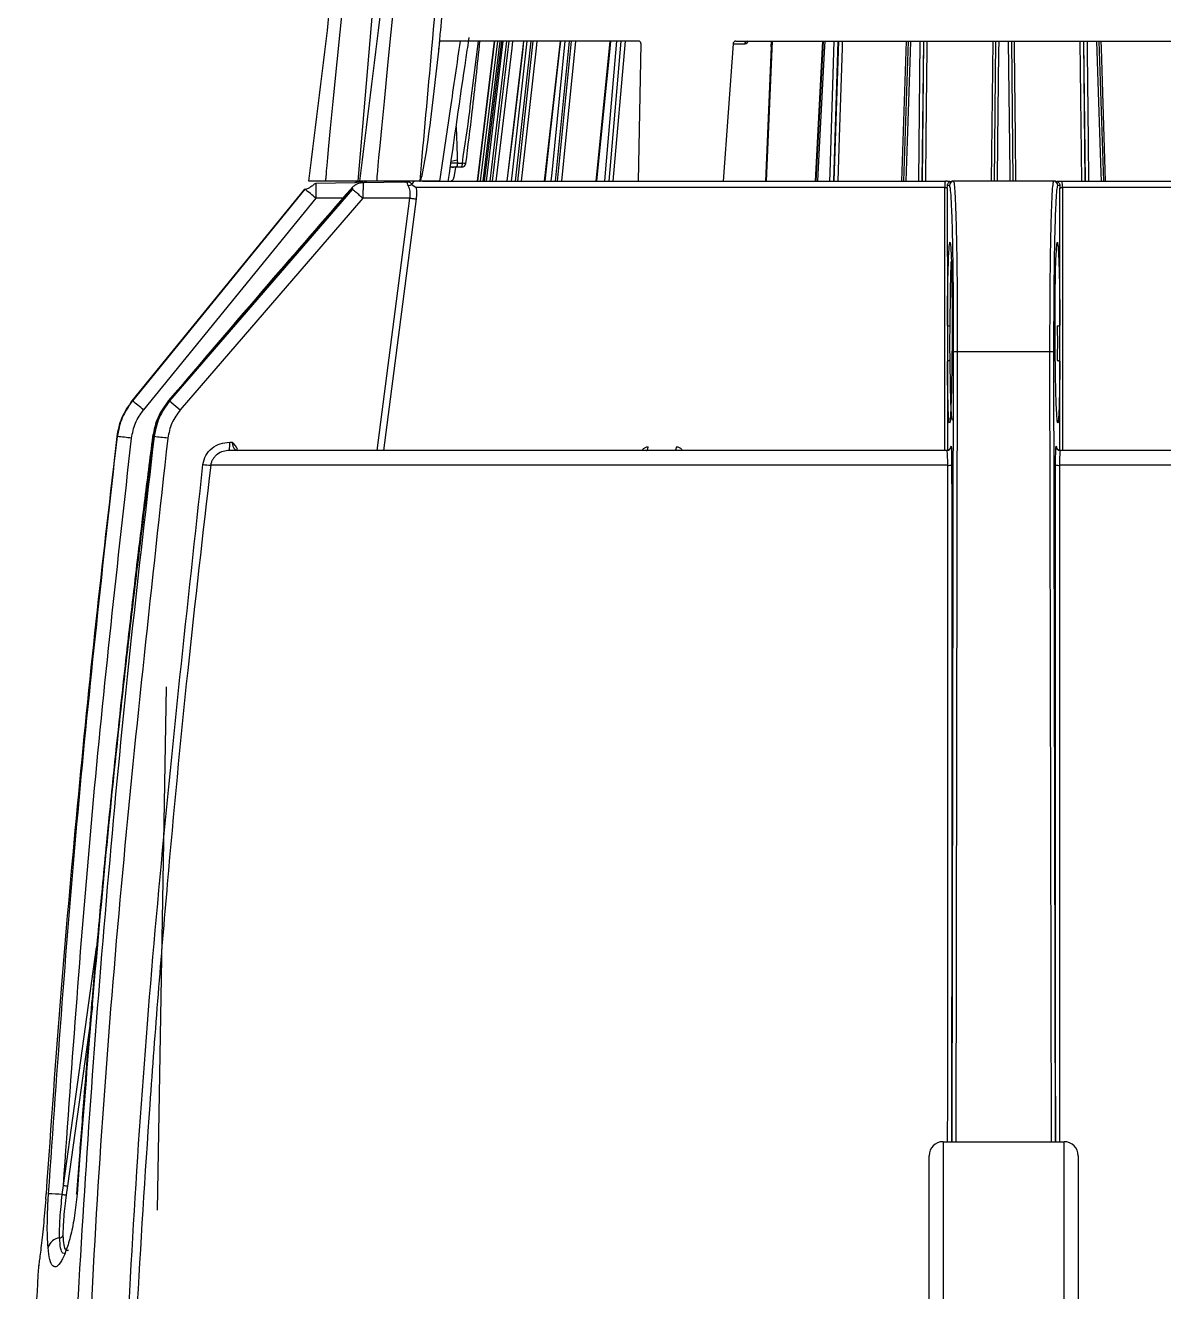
# Model space of a CAD drawing. Extents: x 7 to 113, y 1 to 87.
# Drawn here: x 45.518 to 49.579, y 77.045 to 81.562 of the extents above; entities that cross this region are included whole.
import ezdxf

# ---------------------------------------------------------------- set-up
doc = ezdxf.new("R2010")
doc.units = 0
doc.header["$MEASUREMENT"] = 0
doc.layers.add('OBJECT', color=7, linetype='CONTINUOUS')

msp = doc.modelspace()

# ---------------------------------------------------------------- linework, layer by layer
at = {"layer": 'OBJECT'}
for p, q in [((46.8395, 82.58), (46.7045, 81.0053)), ((46.9932, 81.4698), (46.997, 81.5053)), ((47.7068, 81.5053), (46.997, 81.5053)), ((47.1056, 81.2723), (47.1344, 81.5053)), ((47.1923, 81.5053), (47.1309, 81.0053)), ((47.2026, 81.5053), (47.1413, 81.0053)), ((47.1513, 81.0053), (47.2126, 81.5053)), ((47.2168, 81.5053), (47.1554, 81.0053)), ((47.2349, 81.5053), (47.1754, 81.0053)), ((47.1853, 81.0053), (47.2446, 81.5053)), ((47.2953, 81.5053), (47.2357, 81.0053)), ((47.321, 81.5053), (47.2652, 81.0053)), ((47.2746, 81.0053), (47.3302, 81.5053)), ((47.4256, 81.5053), (47.3696, 81.0053)), ((47.4583, 81.5053), (47.408, 81.0053)), ((47.4166, 81.0053), (47.4668, 81.5053)), ((47.6036, 81.5053), (47.553, 81.0053)), ((47.6428, 81.5053), (47.5994, 81.0053)), ((47.6579, 81.5053), (47.6145, 81.0053)), ((47.7054, 81.0053), (47.7146, 81.4956)), ((48.0429, 81.4956), (48.0078, 81.0053)), ((48.0429, 81.4956), (48.0847, 81.4956)), ((48.0524, 81.5053), (49.9642, 81.5053)), ((48.1787, 81.4843), (48.1587, 81.0053)), ((48.1628, 81.0053), (48.1836, 81.5053)), ((48.1787, 81.4843), (48.1806, 81.5053)), ((48.3366, 81.0053), (48.3628, 81.5053)), ((48.3642, 81.5053), (48.3379, 81.0053)), ((48.4166, 81.5053), (48.4009, 81.0053)), ((48.4042, 81.0053), (48.4198, 81.5053)), ((48.6456, 81.0053), (48.6617, 81.5053)), ((48.6675, 81.5053), (48.6513, 81.0053)), ((48.7053, 81.0053), (48.7104, 81.5053)), ((48.7219, 81.5053), (48.7168, 81.0053)), ((48.7183, 81.0053), (48.7234, 81.5053)), ((48.9656, 81.0053), (48.9712, 81.5053)), ((48.9752, 81.0053), (48.9808, 81.5053)), ((49.0359, 81.5053), (49.0415, 81.0053)), ((49.2869, 81.0053), (49.2818, 81.5053)), ((49.2932, 81.5053), (49.2983, 81.0053)), ((49.2999, 81.0053), (49.2948, 81.5053)), ((49.3654, 81.0053), (49.3492, 81.5053)), ((47.0592, 81.0811), (47.0373, 81.0762)), ((47.0592, 81.0811), (47.0594, 81.0701)), ((47.0746, 81.0553), (47.0347, 81.0553)), ((47.0594, 81.0701), (47.0365, 81.0701)), ((47.0527, 81.0553), (47.0472, 81.0185)), ((47.0594, 81.0701), (47.0772, 81.0701)), ((46.6947, 80.9996), (46.5546, 80.9971)), ((46.7045, 81.0053), (46.5894, 81.0053)), ((46.7023, 81.0014), (46.6938, 80.9996)), ((46.7209, 81.0046), (46.7021, 81.0013)), ((46.7045, 81.0053), (46.7067, 81.0053)), ((46.8752, 81.0027), (46.7187, 81)), ((46.925, 81.0053), (46.7719, 81.0053)), ((46.8969, 80.9943), (46.9123, 80.9834)), ((48.7982, 80.9834), (46.9123, 80.9834)), ((46.9959, 81.0053), (46.925, 81.0053)), ((47.7054, 81.0053), (48.0078, 81.0053)), ((48.7988, 80.0453), (48.7982, 80.9834)), ((48.8073, 80.9804), (48.8075, 80.9904)), ((48.8153, 80.9904), (48.8075, 80.9904)), ((48.8303, 81.0053), (48.823, 81.0053)), ((49.1863, 81.0053), (48.8303, 81.0053)), ((49.1937, 81.0053), (49.1863, 81.0053)), ((49.2091, 80.9904), (49.2013, 80.9904)), ((49.2091, 80.9904), (49.2093, 80.9804)), ((49.2184, 80.9834), (49.2178, 80.0453)), ((51.1044, 80.9834), (49.2184, 80.9834)), ((45.8994, 80.2223), (46.5151, 80.9773)), ((46.5152, 80.9773), (45.9, 80.2223)), ((46.5548, 80.9452), (45.9397, 80.1902)), ((46.682, 80.9774), (46.0303, 80.2223)), ((46.6847, 80.9774), (46.0329, 80.2223)), ((46.7217, 80.9452), (46.0708, 80.19)), ((46.6511, 80.9452), (46.5548, 80.9452)), ((46.7217, 80.9452), (46.7215, 80.9453)), ((46.8902, 80.9453), (46.7217, 80.9452)), ((46.7734, 80.0453), (46.8902, 80.9453)), ((46.9121, 80.9426), (46.7958, 80.0453)), ((48.8073, 80.9804), (48.8077, 80.4904)), ((49.209, 80.4904), (49.2093, 80.9804)), ((48.8077, 80.4904), (48.8078, 80.3629)), ((49.2089, 80.3629), (49.209, 80.4904)), ((48.8247, 77.5798), (48.8299, 80.3963)), ((48.8389, 77.5798), (48.8441, 80.3967)), ((49.1725, 80.3967), (48.8441, 80.3967)), ((49.1725, 80.3967), (49.1777, 77.5798)), ((49.1868, 80.3963), (49.192, 77.5798)), ((48.8078, 80.3629), (48.808, 80.0456)), ((49.2087, 80.0456), (49.2089, 80.3629)), ((45.8994, 80.2223), (45.9, 80.2223)), ((46.0329, 80.2223), (46.0303, 80.2223)), ((46.0329, 80.2223), (46.0708, 80.19)), ((45.8452, 80.0945), (45.846, 80.0945)), ((45.9775, 80.0945), (45.9745, 80.0945)), ((46.2472, 80.0749), (46.2563, 80.0749)), ((48.8203, 80.0562), (48.8206, 80.0603)), ((48.8206, 80.0603), (48.8211, 80.0603)), ((49.1955, 80.0603), (49.1961, 80.0603)), ((48.8089, 79.9923), (46.1793, 79.9923)), ((51.8374, 79.9923), (49.2077, 79.9923)), ((45.9894, 77.3351), (46.022, 79.2022)), ((45.6539, 77.4238), (45.7722, 78.2729)), ((45.7576, 78.0622), (45.6684, 77.4219)), ((48.7923, 77.5798), (48.7923, 76.8298)), ((48.7923, 77.5798), (49.2243, 77.5798)), ((49.2243, 76.8298), (49.2243, 77.5798)), ((45.7098, 77.516), (45.7006, 77.3934)), ((45.7116, 77.5156), (45.7024, 77.3928)), ((48.7423, 76.8298), (48.7423, 77.5298)), ((49.2743, 77.5298), (49.2743, 76.8298)), ((45.65, 77.3917), (45.6539, 77.4238)), ((45.6684, 77.4219), (45.6639, 77.3899)), ((45.5906, 77.3754), (45.5919, 77.3941))]:
    msp.add_line(p, q, dxfattribs=at)
at = {"layer": 'OBJECT', "flags": 128}
for points in [[(46.6508, 81.6435), (46.6293, 81.4313), (46.6152, 81.2897), (46.606, 81.1952), (46.5999, 81.1321), (46.596, 81.09), (46.5934, 81.0619), (46.5918, 81.0431), (46.5908, 81.0306), (46.5901, 81.0222), (46.5897, 81.0166), (46.5895, 81.0129), (46.5894, 81.0104), (46.5893, 81.0087), (46.5893, 81.0076), (46.5892, 81.0068), (46.5892, 81.0063), (46.5893, 81.006), (46.5893, 81.0058), (46.5893, 81.0056), (46.5893, 81.0055), (46.5893, 81.0055), (46.5893, 81.0054), (46.5894, 81.0054), (46.5894, 81.0053), (46.5894, 81.0053), (46.5894, 81.0053), (46.5894, 81.0053), (46.5894, 81.0053)], [(46.8333, 81.6435), (46.8118, 81.4313), (46.7977, 81.2897), (46.7884, 81.1952), (46.7824, 81.1321), (46.7784, 81.09), (46.7759, 81.0619), (46.7743, 81.0431), (46.7732, 81.0306), (46.7726, 81.0222), (46.7722, 81.0166), (46.772, 81.0129), (46.7718, 81.0104), (46.7717, 81.0087), (46.7717, 81.0076), (46.7717, 81.0068), (46.7717, 81.0063), (46.7717, 81.006), (46.7717, 81.0058), (46.7718, 81.0056), (46.7718, 81.0055), (46.7718, 81.0055), (46.7718, 81.0054), (46.7718, 81.0054), (46.7718, 81.0053), (46.7718, 81.0053), (46.7719, 81.0053), (46.7719, 81.0053), (46.7719, 81.0053)], [(47.131, 81.0053), (47.1347, 81.0354), (47.1924, 81.5053)], [(47.2169, 81.5053), (47.2121, 81.4664), (47.1731, 81.1488), (47.1555, 81.0053)], [(47.1636, 81.0053), (47.1672, 81.0354), (47.223, 81.5053)], [(47.2564, 81.5053), (47.2534, 81.48), (47.2157, 81.1624), (47.1971, 81.0053)], [(47.2958, 81.5053), (47.2912, 81.4664), (47.2534, 81.1488), (47.2363, 81.0053)], [(47.2522, 81.0053), (47.2556, 81.0354), (47.3079, 81.5053)], [(47.3432, 81.5053), (47.3404, 81.48), (47.3051, 81.1624), (47.2876, 81.0053)], [(47.4268, 81.5053), (47.4225, 81.4664), (47.3869, 81.1488), (47.3709, 81.0053)], [(47.3942, 81.0053), (47.3972, 81.0354), (47.4445, 81.5053)], [(47.4806, 81.5053), (47.4781, 81.48), (47.4462, 81.1624), (47.4304, 81.0053)], [(47.6059, 81.5053), (47.6019, 81.4664), (47.5698, 81.1488), (47.5553, 81.0053)], [(47.5852, 81.0053), (47.5878, 81.0354), (47.6286, 81.5053)], [(48.3706, 81.5053), (48.3686, 81.4664), (48.3519, 81.1488), (48.3443, 81.0053)], [(48.3882, 81.0053), (48.3891, 81.0354), (48.4038, 81.5053)], [(48.4325, 81.5053), (48.4317, 81.48), (48.4218, 81.1624), (48.4168, 81.0053)], [(48.6756, 81.5053), (48.6743, 81.4664), (48.664, 81.1488), (48.6594, 81.0053)], [(48.7348, 81.5053), (48.7346, 81.48), (48.7313, 81.1624), (48.7297, 81.0053)], [(48.9907, 81.5053), (48.9902, 81.4664), (48.9866, 81.1488), (48.985, 81.0053)], [(49.0316, 81.0053), (49.0313, 81.0354), (49.026, 81.5053)], [(49.0454, 81.5053), (49.0457, 81.48), (49.0493, 81.1624), (49.051, 81.0053)], [(49.3063, 81.5053), (49.3067, 81.4664), (49.3099, 81.1488), (49.3114, 81.0053)], [(49.3573, 81.0053), (49.3563, 81.0354), (49.341, 81.5053)], [(49.3549, 81.5053), (49.3557, 81.48), (49.366, 81.1624), (49.3711, 81.0053)], [(46.8712, 81.0041), (46.8701, 81.0037), (46.8695, 81.0034)], [(46.5151, 80.9773), (46.5152, 80.9773), (46.5153, 80.9772)], [(46.6803, 80.9789), (46.6804, 80.9788), (46.682, 80.9774)], [(49.2015, 80.1429), (49.1996, 80.1508), (49.1977, 80.1747), (49.196, 80.2121), (49.1947, 80.2591), (49.1936, 80.3112), (49.1924, 80.4153), (49.1922, 80.5048), (49.1925, 80.5913), (49.1939, 80.6837), (49.195, 80.7256), (49.1964, 80.7595), (49.1981, 80.7812), (49.2, 80.7878), (49.2, 80.7878)], [(48.8177, 80.366), (48.8158, 80.366), (48.814, 80.3658), (48.8123, 80.3655), (48.8108, 80.3651), (48.8095, 80.3646), (48.8086, 80.3641), (48.808, 80.3635), (48.8078, 80.3629)], [(49.1989, 80.366), (49.2008, 80.366), (49.2027, 80.3658), (49.2044, 80.3655), (49.2059, 80.3651), (49.2071, 80.3646), (49.2081, 80.3641), (49.2087, 80.3635), (49.2089, 80.3629)], [(45.8994, 80.2223), (45.8996, 80.2222), (45.8997, 80.2221)], [(46.0303, 80.2223), (46.0292, 80.2233), (46.0293, 80.2232)], [(45.8452, 80.0945), (45.8453, 80.0947), (45.8454, 80.0947)], [(45.9745, 80.0945), (45.9723, 80.095), (45.9722, 80.0951)], [(47.7325, 80.0453), (47.7339, 80.0456), (47.7353, 80.0463), (47.7366, 80.0475), (47.7377, 80.0491), (47.7387, 80.0511), (47.7394, 80.0533), (47.74, 80.0558), (47.7403, 80.0585)], [(47.8408, 80.0585), (47.8405, 80.0558), (47.84, 80.0533), (47.8393, 80.0511), (47.8384, 80.0491), (47.8374, 80.0475), (47.8362, 80.0463), (47.835, 80.0456), (47.8337, 80.0453)], [(45.7116, 77.5156), (45.7099, 77.5159), (45.7099, 77.516)], [(45.5906, 77.3754), (45.5907, 77.3762), (45.5909, 77.3763)], [(45.5921, 77.3942), (45.592, 77.3942), (45.5919, 77.3941)], [(45.7024, 77.3928), (45.7008, 77.3932), (45.7006, 77.3934)]]:
    msp.add_lwpolyline(points, dxfattribs=at)
at = {"layer": 'OBJECT'}
for centre, radius, start, end in [((48.0941, 81.496), 0.00936, 94.2416, 182.2358), ((47.0539, 81.0665), 0.0235, 331.5271, 8.6241), ((47.0746, 81.0703), 0.015, 270, 352.6707), ((47.0214, 80.6084), 0.465, 81.5878, 83.1168), ((46.7104, 80.9803), 0.025, 90, 129.6955), ((46.7261, 80.9864), 0.0189, 91.0553, 138.6463), ((46.723, 80.9806), 0.0247, 90.0029, 113.5405), ((46.741, 80.9809), 0.0245, 90.0492, 128.106), ((46.8734, 80.9833), 0.022, 99.6668, 119.3906), ((46.8782, 81.022), 0.0333, 280.7988, 304.0997), ((46.9117, 80.99), 0.0154, 97.1656, 163.7125), ((48.8579, 80.9884), 0.0599, 163.5438, 184.7803), ((48.8303, 80.9903), 0.015, 90.0094, 179.8658), ((49.1863, 80.9903), 0.015, 0.1342, 89.9906), ((49.1588, 80.9884), 0.0599, 355.2197, 16.4562), ((42.5329, 76.0333), 6.3484, 50.68889, 51.14878), ((48.8154, 80.5244), 0.0348, 257.1145, 273.6921), ((49.2012, 80.5244), 0.0348, 266.3079, 282.8855), ((48.8405, 80.2537), 0.143, 88.5708, 94.2802), ((49.1761, 80.2537), 0.143, 85.7198, 91.4292), ((42.1302, 75.5264), 6.0219, 50.75757, 51.24324), ((45.7637, 79.0541), 1.0437, 82.6654, 85.4775), ((45.7939, 78.2312), 1.8723, 82.871, 84.3733), ((45.8254, 80.0676), 0.4219, 356.9768, 0.9943), ((48.8061, 80.0603), 0.015, 270.0094, 359.8647), ((49.2105, 80.0603), 0.015, 180.1353, 269.9906), ((46.2907, 81.1206), 1.1338, 262.9623, 264.3612), ((48.8121, 80.0249), 0.0328, 264.5043, 289.3796), ((49.2046, 80.0249), 0.0328, 250.6204, 275.4957), ((48.7923, 77.5298), 0.05, 90, 180), ((49.2243, 77.5298), 0.05, 0, 90), ((45.7012, 77.7417), 0.3214, 261.5371, 264.138), ((45.5798, 76.4458), 0.9485, 85.7521, 88.7342), ((45.7048, 77.7639), 0.3762, 261.632, 263.7724), ((45.6455, 77.1883), 0.0486, 95.9552, 163.2355), ((45.6394, 77.2503), 0.0137, 274.3558, 338.4822), ((96.1343, 74.1053), 50.66, 176.57471, 177.62076)]:
    msp.add_arc(centre, radius, start, end, dxfattribs=at)
for points, knots in [([(46.5294, 81.0053), (46.5798, 81.4153), (46.6352, 81.8662), (46.6955, 82.3581), (46.7107, 82.4811), (46.7252, 82.6036), (46.7366, 82.6849), (46.7423, 82.7253)], [0, 0, 0, 0, 0.71491, 0.786401, 0.857892, 0.929384, 1, 1, 1, 1]), ([(46.7119, 81.0053), (46.7622, 81.4153), (46.8177, 81.8662), (46.8779, 82.3581), (46.8932, 82.4811), (46.9077, 82.6039), (46.9191, 82.6854), (46.9248, 82.7261)], [0, 0, 0, 0, 0.714596, 0.786056, 0.857516, 0.928976, 1, 1, 1, 1]), ([(47.0661, 82.58), (47.0331, 82.2131), (46.986, 81.6882), (46.9391, 81.1633), (46.925, 81.0053)], [0, 0, 0, 0, 0.699038, 1, 1, 1, 1]), ([(46.9932, 81.4698), (46.995, 81.4897), (47.0039, 81.5893), (47.0369, 81.9587), (47.0682, 82.3081), (47.0924, 82.5779)], [0, 0, 0, 0, 0.0539192, 0.2695963, 1, 1, 1, 1]), ([(47.0694, 81.5053), (47.0574, 81.4244), (47.0328, 81.2578), (47.0085, 81.0911), (46.9959, 81.0053)], [0, 0, 0, 0, 0.485511, 1, 1, 1, 1]), ([(47.0271, 81.0051), (47.048, 81.1522), (47.0723, 81.3234), (47.0981, 81.4943), (47.1017, 81.5183)], [0, 0, 0, 0, 0.859403, 1, 1, 1, 1]), ([(47.1389, 81.5053), (47.1301, 81.4212), (47.1148, 81.2756), (47.0964, 81.13), (47.0886, 81.0685)], [0, 0, 0, 0, 0.577375, 1, 1, 1, 1]), ([(47.7146, 81.4956), (47.7145, 81.4968), (47.7144, 81.499), (47.713, 81.502), (47.7109, 81.5041), (47.7087, 81.5052), (47.7073, 81.5053), (47.7068, 81.5053)], [0, 0, 0, 0, 0.219744, 0.439446, 0.659967, 0.880756, 1, 1, 1, 1]), ([(48.0524, 81.5053), (48.0514, 81.5052), (48.0493, 81.505), (48.0465, 81.5033), (48.0443, 81.5007), (48.0432, 81.498), (48.043, 81.4962), (48.0429, 81.4956)], [0, 0, 0, 0, 0.219651, 0.439261, 0.659735, 0.880539, 1, 1, 1, 1]), ([(48.0847, 81.4956), (48.0854, 81.4957), (48.0883, 81.4959), (48.0931, 81.4982), (48.0964, 81.5032), (48.0978, 81.5053)], [0, 0, 0, 0, 0.14162, 0.62592, 1, 1, 1, 1]), ([(46.925, 81.0053), (46.9251, 81.0053), (46.9255, 81.0054), (46.9262, 81.0059), (46.928, 81.0084), (46.9321, 81.0195), (46.9422, 81.0648), (46.965, 81.2171), (46.9811, 81.361), (46.9932, 81.4698)], [0, 0, 0, 0, 0.000975, 0.002308, 0.005825, 0.020094, 0.076658, 0.30233, 1, 1, 1, 1]), ([(47.0772, 81.0701), (47.0864, 81.1316), (47.0966, 81.199), (47.1049, 81.2664), (47.1056, 81.2723)], [0, 0, 0, 0, 0.913035, 1, 1, 1, 1]), ([(47.0552, 81.1992), (47.0554, 81.1931), (47.0567, 81.1537), (47.0581, 81.1144), (47.0592, 81.0811)], [0, 0, 0, 0, 0.154517, 1, 1, 1, 1]), ([(47.0594, 81.0701), (47.0593, 81.0684), (47.0592, 81.065), (47.0587, 81.062), (47.0579, 81.0595), (47.0574, 81.0584), (47.056, 81.0571), (47.0507, 81.0543), (47.0421, 81.0549), (47.0347, 81.0553)], [0, 0, 0, 0, 0.125008, 0.251444, 0.255484, 0.370174, 0.385544, 0.465868, 1, 1, 1, 1]), ([(46.555, 80.9971), (46.5537, 80.9969), (46.5514, 80.9964), (46.5471, 80.9934), (46.5424, 80.9897), (46.5374, 80.9858), (46.5319, 80.9823), (46.5264, 80.9793), (46.5212, 80.9769), (46.5186, 80.9761), (46.5173, 80.9756)], [0, 0, 0, 0, 0.183553, 0.338833, 0.468754, 0.58079, 0.682219, 0.782217, 0.887012, 1, 1, 1, 1]), ([(46.5894, 81.0053), (46.5832, 81.0053), (46.5702, 81.0053), (46.5525, 81.0053), (46.5385, 81.0053), (46.5306, 81.0053), (46.5298, 81.0053), (46.5294, 81.0053)], [0, 0, 0, 0, 0.19834, 0.412972, 0.627088, 0.843128, 1, 1, 1, 1]), ([(46.555, 80.9971), (46.555, 80.9966), (46.555, 80.9954), (46.555, 80.9872), (46.5549, 80.9774), (46.5549, 80.968), (46.5548, 80.9571), (46.5548, 80.9492), (46.5548, 80.9452)], [0, 0, 0, 0, 0.21067, 0.447315, 0.575812, 0.710764, 0.85216, 1, 1, 1, 1]), ([(46.7233, 81.0001), (46.7202, 80.9998), (46.7145, 80.9995), (46.7051, 80.9968), (46.6989, 80.994), (46.6935, 80.9907), (46.6902, 80.9883), (46.6853, 80.9841), (46.6821, 80.9808), (46.6803, 80.9789)], [0, 0, 0, 0, 0.196681, 0.357944, 0.575563, 0.606715, 0.727756, 0.845339, 1, 1, 1, 1]), ([(46.7719, 81.0053), (46.7656, 81.0053), (46.7527, 81.0053), (46.7349, 81.0053), (46.7209, 81.0053), (46.7131, 81.0053), (46.7122, 81.0053), (46.7119, 81.0053)], [0, 0, 0, 0, 0.19834, 0.412973, 0.627088, 0.843128, 1, 1, 1, 1]), ([(46.723, 81.0001), (46.7231, 80.9992), (46.7234, 80.9976), (46.7232, 80.9852), (46.7227, 80.9706), (46.7221, 80.9569), (46.7217, 80.9492), (46.7215, 80.9453)], [0, 0, 0, 0, 0.250886, 0.499859, 0.733623, 0.862855, 1, 1, 1, 1]), ([(46.8713, 81.0041), (46.8703, 81.0038), (46.8691, 81.0034), (46.868, 81.0027), (46.8678, 81.0026)], [0, 0, 0, 0, 0.786284, 1, 1, 1, 1]), ([(46.8735, 81.0027), (46.8756, 81.0034), (46.8789, 81.0044), (46.8811, 81.0035), (46.8818, 81.0033)], [0, 0, 0, 0, 0.669227, 1, 1, 1, 1]), ([(46.8845, 80.9892), (46.8835, 80.9912), (46.8814, 80.9952), (46.8807, 80.9989), (46.8801, 81.0009), (46.8792, 81.0024), (46.8768, 81.0026), (46.8752, 81.0027)], [0, 0, 0, 0, 0.249992, 0.497598, 0.621224, 0.745568, 1, 1, 1, 1]), ([(46.8818, 81.0033), (46.885, 81.0032), (46.8901, 81.0032), (46.8951, 80.9967), (46.8969, 80.9943)], [0, 0, 0, 0, 0.644155, 1, 1, 1, 1]), ([(46.8902, 80.9453), (46.8908, 80.9495), (46.892, 80.958), (46.8913, 80.97), (46.8889, 80.9808), (46.886, 80.9864), (46.8845, 80.9892)], [0, 0, 0, 0, 0.250429, 0.499844, 0.740767, 1, 1, 1, 1]), ([(46.9123, 80.9834), (46.9129, 80.977), (46.9142, 80.9641), (46.9128, 80.9498), (46.9121, 80.9426)], [0, 0, 0, 0, 0.498431, 1, 1, 1, 1]), ([(46.9347, 81.0053), (46.9793, 81.0053), (47.0696, 81.0053), (47.247, 81.0053), (47.4548, 81.0053), (47.692, 81.0053), (47.9518, 81.0053), (48.2277, 81.0053), (48.5117, 81.0053), (48.705, 81.0053), (48.8005, 81.0053)], [0, 0, 0, 0, 0.12133, 0.245753, 0.372325, 0.5, 0.627675, 0.754248, 0.87867, 1, 1, 1, 1]), ([(47.0303, 81.0053), (47.0324, 81.0055), (47.0366, 81.0059), (47.0421, 81.0091), (47.0459, 81.0135), (47.0468, 81.017), (47.0472, 81.0185)], [0, 0, 0, 0, 0.271987, 0.544501, 0.799134, 1, 1, 1, 1]), ([(48.7982, 80.9834), (48.7994, 80.9833), (48.8019, 80.9831), (48.8048, 80.9824), (48.8068, 80.9815), (48.8072, 80.9808), (48.8073, 80.9804)], [0, 0, 0, 0, 0.241266, 0.487209, 0.741146, 1, 1, 1, 1]), ([(48.8174, 81.003), (48.8172, 81.0033), (48.8169, 81.004), (48.8149, 81.0046), (48.8115, 81.005), (48.8066, 81.0053), (48.8026, 81.0053), (48.8005, 81.0053)], [0, 0, 0, 0, 0.13235, 0.321843, 0.530148, 0.757055, 1, 1, 1, 1]), ([(48.8075, 80.9904), (48.8078, 80.9924), (48.8083, 80.9964), (48.8119, 81.0011), (48.8168, 81.0045), (48.8207, 81.005), (48.823, 81.0053)], [0, 0, 0, 0, 0.249586, 0.499415, 0.704783, 1, 1, 1, 1]), ([(48.8299, 80.3963), (48.8299, 80.4358), (48.8299, 80.5145), (48.8292, 80.6273), (48.8279, 80.7305), (48.8262, 80.8207), (48.8239, 80.8946), (48.8213, 80.9489), (48.8184, 80.9838), (48.8164, 80.9882), (48.8153, 80.9904)], [0, 0, 0, 0, 0.125719, 0.250525, 0.375694, 0.500217, 0.625479, 0.750016, 0.875168, 1, 1, 1, 1]), ([(48.8441, 80.3967), (48.8441, 80.4371), (48.8442, 80.5178), (48.8435, 80.6333), (48.8423, 80.7391), (48.8406, 80.8313), (48.8384, 80.907), (48.836, 80.9624), (48.8332, 80.9984), (48.8313, 81.003), (48.8303, 81.0053)], [0, 0, 0, 0, 0.125536, 0.250752, 0.375675, 0.500324, 0.624651, 0.75007, 0.872262, 1, 1, 1, 1]), ([(49.1863, 81.0053), (49.1853, 81.003), (49.1834, 80.9984), (49.1807, 80.9621), (49.1782, 80.9066), (49.1761, 80.8309), (49.1744, 80.7387), (49.1732, 80.633), (49.1725, 80.5176), (49.1725, 80.437), (49.1725, 80.3967)], [0, 0, 0, 0, 0.128141, 0.25071, 0.37607, 0.500341, 0.624825, 0.749582, 0.874632, 1, 1, 1, 1]), ([(49.2013, 80.9904), (49.2003, 80.9882), (49.1982, 80.9838), (49.1953, 80.9486), (49.1927, 80.8942), (49.1905, 80.8201), (49.1887, 80.7299), (49.1875, 80.6265), (49.1867, 80.514), (49.1868, 80.4355), (49.1868, 80.3963)], [0, 0, 0, 0, 0.125666, 0.250539, 0.37567, 0.500227, 0.625486, 0.75002, 0.875177, 1, 1, 1, 1]), ([(49.1937, 81.0053), (49.196, 81.005), (49.1999, 81.0045), (49.2048, 81.0011), (49.2083, 80.9964), (49.2089, 80.9924), (49.2091, 80.9904)], [0, 0, 0, 0, 0.2952375, 0.5005577, 0.7503958, 1, 1, 1, 1]), ([(49.2166, 81.005), (49.2148, 81.005), (49.2114, 81.005), (49.2068, 81.0049), (49.2031, 81.0048), (49.2002, 81.0046), (49.1984, 81.0043), (49.1976, 81.004), (49.1976, 81.0037), (49.1976, 81.0036)], [0, 0, 0, 0, 0.192313, 0.372067, 0.538749, 0.692208, 0.832378, 0.962157, 1, 1, 1, 1]), ([(49.2006, 81.0053), (49.2025, 81.0053), (49.2073, 81.0053), (49.2129, 81.0053), (49.2162, 81.0053)], [0, 0, 0, 0, 0.417317, 1, 1, 1, 1]), ([(49.2093, 80.9804), (49.2095, 80.9808), (49.2098, 80.9815), (49.2118, 80.9824), (49.2148, 80.9831), (49.2172, 80.9833), (49.2184, 80.9834)], [0, 0, 0, 0, 0.2577346, 0.5124762, 0.7590317, 1, 1, 1, 1]), ([(49.2162, 81.0053), (49.3116, 81.0053), (49.505, 81.0053), (49.7889, 81.0053), (50.0648, 81.0053), (50.3247, 81.0053), (50.5618, 81.0053), (50.7697, 81.0053), (50.9471, 81.0053), (51.0374, 81.0053), (51.082, 81.0053)], [0, 0, 0, 0, 0.12133, 0.245752, 0.372325, 0.5, 0.627675, 0.754247, 0.87867, 1, 1, 1, 1]), ([(46.6803, 80.9789), (46.5815, 80.8654), (46.3631, 80.6148), (46.1474, 80.3617), (46.0293, 80.2232)], [0, 0, 0, 0, 0.45251, 1, 1, 1, 1]), ([(46.5151, 80.9773), (46.5152, 80.9774), (46.5153, 80.9775), (46.5153, 80.9776), (46.5154, 80.9776), (46.5154, 80.9777), (46.5155, 80.9777), (46.5155, 80.9777), (46.5155, 80.9777), (46.5155, 80.9776), (46.5154, 80.9776), (46.5154, 80.9775), (46.5153, 80.9774), (46.5153, 80.9774), (46.5152, 80.9773)], [0, 0, 0, 0, 0.14846, 0.270216, 0.325866, 0.380992, 0.499258, 0.560332, 0.615032, 0.666467, 0.718978, 0.77612, 0.84064, 1, 1, 1, 1]), ([(46.6847, 80.9774), (46.6851, 80.9778), (46.6856, 80.9784), (46.6861, 80.9792), (46.6864, 80.9797), (46.6865, 80.9802), (46.6865, 80.9805), (46.6863, 80.9806), (46.6859, 80.9806), (46.6852, 80.9802), (46.6841, 80.9795), (46.683, 80.9785), (46.6824, 80.9777), (46.682, 80.9774)], [0, 0, 0, 0, 0.13574, 0.194591, 0.250843, 0.311563, 0.37511, 0.438068, 0.500883, 0.619799, 0.750938, 0.873701, 1, 1, 1, 1]), ([(46.7215, 80.9453), (46.7167, 80.9495), (46.7074, 80.9577), (46.6961, 80.9676), (46.6885, 80.9742), (46.6859, 80.9764), (46.6847, 80.9774)], [0, 0, 0, 0, 0.295101, 0.569756, 0.806961, 1, 1, 1, 1]), ([(46.8902, 80.9453), (46.8925, 80.945), (46.897, 80.9444), (46.9033, 80.9436), (46.9087, 80.943), (46.911, 80.9428), (46.9121, 80.9426)], [0, 0, 0, 0, 0.245159, 0.499986, 0.754817, 1, 1, 1, 1]), ([(48.8077, 80.4904), (48.8079, 80.5202), (48.8083, 80.5866), (48.8097, 80.6641), (48.8114, 80.7206), (48.813, 80.7572), (48.8148, 80.7816), (48.8168, 80.7906), (48.8187, 80.783), (48.8204, 80.7597), (48.8218, 80.7242), (48.8232, 80.6687), (48.8243, 80.5921), (48.8244, 80.5259), (48.8245, 80.4963)], [0, 0, 0, 0, 0.094074, 0.210093, 0.27667, 0.34806, 0.423062, 0.50001, 0.576957, 0.651956, 0.723342, 0.789916, 0.905928, 1, 1, 1, 1]), ([(49.2, 80.7878), (49.2006, 80.7857), (49.2019, 80.7815), (49.2037, 80.7558), (49.2053, 80.7195), (49.2069, 80.6632), (49.2083, 80.5861), (49.2088, 80.5201), (49.209, 80.4904)], [0, 0, 0, 0, 0.1532443, 0.3027118, 0.445155, 0.5782131, 0.8107425, 1, 1, 1, 1]), ([(48.8177, 80.4896), (48.8179, 80.5265), (48.8185, 80.603), (48.8202, 80.6802), (48.8215, 80.7119), (48.8218, 80.72)], [0, 0, 0, 0, 0.408076, 0.848277, 1, 1, 1, 1]), ([(48.8245, 80.4963), (48.8244, 80.4664), (48.8243, 80.3999), (48.8232, 80.3164), (48.8219, 80.2514), (48.8205, 80.2058), (48.8188, 80.1699), (48.817, 80.1473), (48.8151, 80.1403), (48.8133, 80.1487), (48.8117, 80.1705), (48.81, 80.2111), (48.8085, 80.2742), (48.808, 80.3354), (48.8078, 80.3629)], [0, 0, 0, 0, 0.095179, 0.211682, 0.27816, 0.349213, 0.423683, 0.499986, 0.576292, 0.650765, 0.721823, 0.788306, 0.904817, 1, 1, 1, 1]), ([(48.8177, 80.366), (48.8171, 80.3863), (48.8161, 80.4166), (48.8168, 80.4545), (48.8174, 80.4754), (48.8176, 80.4858), (48.8177, 80.4896)], [0, 0, 0, 0, 0.500944, 0.749949, 0.907607, 1, 1, 1, 1]), ([(49.199, 80.4896), (49.1996, 80.4688), (49.2006, 80.4374), (49.1998, 80.4), (49.1991, 80.3797), (49.199, 80.3697), (49.1989, 80.366)], [0, 0, 0, 0, 0.498348, 0.748841, 0.907486, 1, 1, 1, 1]), ([(48.8252, 80.1528), (48.8242, 80.1565), (48.8225, 80.163), (48.8202, 80.2112), (48.8186, 80.2772), (48.818, 80.3371), (48.8177, 80.366)], [0, 0, 0, 0, 0.28003, 0.500009, 0.757775, 1, 1, 1, 1]), ([(49.2089, 80.3629), (49.2087, 80.3353), (49.2081, 80.2738), (49.2066, 80.2103), (49.2049, 80.1699), (49.2033, 80.1474), (49.2021, 80.1444), (49.2015, 80.1429)], [0, 0, 0, 0, 0.223508, 0.498122, 0.65526, 0.823483, 1, 1, 1, 1]), ([(45.8452, 80.0945), (45.8496, 80.1172), (45.8585, 80.1636), (45.8856, 80.2025), (45.8994, 80.2223)], [0, 0, 0, 0, 0.488529, 1, 1, 1, 1]), ([(45.9, 80.2223), (45.8864, 80.2028), (45.8593, 80.164), (45.8504, 80.1176), (45.846, 80.0945)], [0, 0, 0, 0, 0.503406, 1, 1, 1, 1]), ([(46.0293, 80.2232), (46.0152, 80.2039), (45.9868, 80.1654), (45.9771, 80.1185), (45.9722, 80.0951)], [0, 0, 0, 0, 0.500101, 1, 1, 1, 1]), ([(46.0303, 80.2223), (46.0162, 80.2027), (45.9885, 80.164), (45.9791, 80.1174), (45.9745, 80.0945)], [0, 0, 0, 0, 0.509049, 1, 1, 1, 1]), ([(46.0329, 80.2223), (46.0188, 80.2028), (45.9911, 80.1642), (45.982, 80.1175), (45.9775, 80.0945)], [0, 0, 0, 0, 0.506803, 1, 1, 1, 1]), ([(45.8969, 80.0892), (45.9005, 80.1076), (45.9075, 80.1443), (45.929, 80.1749), (45.9397, 80.1902)], [0, 0, 0, 0, 0.50155, 1, 1, 1, 1]), ([(46.0708, 80.19), (46.0597, 80.1749), (46.0374, 80.1445), (46.03, 80.1076), (46.0263, 80.0891)], [0, 0, 0, 0, 0.498689, 1, 1, 1, 1]), ([(45.8452, 80.0945), (45.8209, 79.8883), (45.771, 79.4637), (45.7047, 78.8073), (45.6428, 78.1134), (45.6092, 77.638), (45.5919, 77.3941)], [0, 0, 0, 0, 0.22962, 0.472827, 0.72962, 1, 1, 1, 1]), ([(45.6007, 77.3941), (45.6327, 77.848), (45.6963, 78.7498), (45.7963, 79.6483), (45.846, 80.0945)], [0, 0, 0, 0, 0.50338, 1, 1, 1, 1]), ([(45.6539, 77.4238), (45.6855, 77.8688), (45.7488, 78.7589), (45.8475, 79.6457), (45.8969, 80.0892)], [0, 0, 0, 0, 0.499931, 1, 1, 1, 1]), ([(45.9775, 80.0945), (45.9496, 79.8553), (45.8928, 79.3687), (45.8207, 78.6249), (45.759, 77.875), (45.7099, 77.1242), (45.6774, 76.513), (45.6654, 76.1472), (45.6615, 76.0303)], [0, 0, 0, 0, 0.177189, 0.360441, 0.549759, 0.730707, 0.913979, 1, 1, 1, 1]), ([(45.9722, 80.0951), (45.9622, 80.0165), (45.9441, 79.8755), (45.9212, 79.688), (45.9039, 79.5421), (45.8898, 79.4206), (45.8639, 79.1923), (45.8328, 78.9033), (45.7989, 78.5618), (45.7786, 78.3442), (45.7642, 78.1842), (45.7537, 78.0634), (45.7407, 77.9101), (45.7256, 77.724), (45.7154, 77.589), (45.7099, 77.516)], [0, 0, 0, 0, 0.091692, 0.164516, 0.21848, 0.261782, 0.305976, 0.484374, 0.598107, 0.703048, 0.737316, 0.783986, 0.843321, 0.915325, 1, 1, 1, 1]), ([(45.9745, 80.0945), (45.9409, 79.8244), (45.8717, 79.2684), (45.7833, 78.4086), (45.7359, 77.8186), (45.7116, 77.5156)], [0, 0, 0, 0, 0.315, 0.648332, 1, 1, 1, 1]), ([(46.0263, 80.0891), (45.9692, 79.5728), (45.8549, 78.5395), (45.7549, 77.1853), (45.7263, 76.3479), (45.7154, 76.0303)], [0, 0, 0, 0, 0.382702, 0.765908, 1, 1, 1, 1]), ([(46.1518, 79.9954), (46.1544, 80.0064), (46.1598, 80.0286), (46.1831, 80.0545), (46.2131, 80.0717), (46.2358, 80.0738), (46.2472, 80.0749)], [0, 0, 0, 0, 0.2497037, 0.4994833, 0.7493642, 1, 1, 1, 1]), ([(46.2466, 80.0453), (46.2389, 80.0447), (46.2234, 80.0433), (46.2054, 80.0341), (46.1935, 80.0234), (46.1863, 80.0137), (46.1813, 80.0033), (46.18, 79.9959), (46.1793, 79.9923)], [0, 0, 0, 0, 0.250259, 0.499689, 0.634038, 0.76157, 0.883198, 1, 1, 1, 1]), ([(48.8061, 80.0453), (48.7161, 80.0453), (48.5347, 80.0453), (48.2649, 80.0453), (47.997, 80.0453), (47.7347, 80.0453), (47.4816, 80.0453), (47.2422, 80.0453), (47.0197, 80.0453), (46.8169, 80.0453), (46.6367, 80.0453), (46.481, 80.0453), (46.3486, 80.0453), (46.2804, 80.0453), (46.2466, 80.0453)], [0, 0, 0, 0, 0.0803207, 0.16194, 0.244772, 0.3293776, 0.4144874, 0.5, 0.5855181, 0.670628, 0.755228, 0.8380655, 0.919682, 1, 1, 1, 1]), ([(46.2563, 80.0749), (46.2612, 80.0693), (46.2676, 80.0621), (46.2726, 80.0539), (46.2738, 80.052)], [0, 0, 0, 0, 0.771317, 1, 1, 1, 1]), ([(46.2563, 80.0749), (46.2564, 80.0729), (46.2567, 80.069), (46.2579, 80.0632), (46.2598, 80.0577), (46.2629, 80.0517), (46.2677, 80.0465), (46.2719, 80.0457), (46.274, 80.0453)], [0, 0, 0, 0, 0.115727, 0.237004, 0.365059, 0.500934, 0.749863, 1, 1, 1, 1]), ([(46.2738, 80.0479), (46.2741, 80.0484), (46.2746, 80.0492), (46.2742, 80.0514), (46.274, 80.0522)], [0, 0, 0, 0, 0.63985, 1, 1, 1, 1]), ([(47.719, 80.0453), (47.7199, 80.0469), (47.7228, 80.0518), (47.7304, 80.0571), (47.737, 80.058), (47.7403, 80.0585)], [0, 0, 0, 0, 0.195051, 0.596529, 1, 1, 1, 1]), ([(47.8408, 80.0585), (47.8441, 80.058), (47.8508, 80.0571), (47.8581, 80.0518), (47.8604, 80.0469), (47.8611, 80.0453)], [0, 0, 0, 0, 0.402367, 0.804441, 1, 1, 1, 1]), ([(48.8055, 80.0453), (48.8067, 80.0454), (48.8091, 80.0456), (48.8128, 80.047), (48.8158, 80.0492), (48.8181, 80.052), (48.82, 80.0555), (48.8203, 80.0584), (48.8206, 80.0603)], [0, 0, 0, 0, 0.162328, 0.299898, 0.500021, 0.632314, 0.759872, 1, 1, 1, 1]), ([(48.8089, 79.9923), (48.8089, 79.9993), (48.8087, 80.0136), (48.8082, 80.0304), (48.8074, 80.0399), (48.8068, 80.0445), (48.8064, 80.0451), (48.8061, 80.0453)], [0, 0, 0, 0, 0.243058, 0.499191, 0.717444, 0.850776, 1, 1, 1, 1]), ([(48.8206, 80.0603), (48.8203, 80.0581), (48.8198, 80.0533), (48.817, 80.05), (48.8156, 80.0483)], [0, 0, 0, 0, 0.471242, 1, 1, 1, 1]), ([(48.8211, 80.0603), (48.8214, 80.0593), (48.8218, 80.0574), (48.8224, 80.0425), (48.8228, 80.0208), (48.8229, 80.0029), (48.8229, 79.994)], [0, 0, 0, 0, 0.250273, 0.50013, 0.750038, 1, 1, 1, 1]), ([(49.1937, 79.994), (49.1938, 80.003), (49.1938, 80.0208), (49.1942, 80.0425), (49.1948, 80.0574), (49.1953, 80.0593), (49.1955, 80.0603)], [0, 0, 0, 0, 0.250228, 0.500086, 0.750006, 1, 1, 1, 1]), ([(49.1961, 80.0603), (49.1963, 80.0584), (49.1966, 80.0555), (49.1985, 80.052), (49.2008, 80.0492), (49.2039, 80.047), (49.2076, 80.0456), (49.2099, 80.0454), (49.2112, 80.0453)], [0, 0, 0, 0, 0.23989, 0.367317, 0.499483, 0.699788, 0.8375, 1, 1, 1, 1]), ([(49.2008, 80.0479), (49.2006, 80.0482), (49.1993, 80.05), (49.1969, 80.054), (49.1964, 80.0581), (49.1961, 80.0603)], [0, 0, 0, 0, 0.103024, 0.527661, 1, 1, 1, 1]), ([(49.2105, 80.0453), (49.2103, 80.0451), (49.2099, 80.0445), (49.2092, 80.0399), (49.2085, 80.0304), (49.2079, 80.0136), (49.2078, 79.9993), (49.2077, 79.9923)], [0, 0, 0, 0, 0.149147, 0.282418, 0.50059, 0.756831, 1, 1, 1, 1]), ([(51.77, 80.0453), (51.7362, 80.0453), (51.668, 80.0453), (51.5356, 80.0453), (51.3799, 80.0453), (51.1997, 80.0453), (50.997, 80.0453), (50.7745, 80.0453), (50.5351, 80.0453), (50.282, 80.0453), (50.0196, 80.0453), (49.7517, 80.0453), (49.482, 80.0453), (49.3005, 80.0453), (49.2105, 80.0453)], [0, 0, 0, 0, 0.080321, 0.16194, 0.244772, 0.329378, 0.414487, 0.5, 0.585518, 0.670628, 0.755228, 0.838065, 0.919682, 1, 1, 1, 1]), ([(45.8506, 76.0303), (45.861, 76.3375), (45.8886, 77.1541), (45.9853, 78.477), (46.0963, 79.4895), (46.1518, 79.9954)], [0, 0, 0, 0, 0.23178, 0.616222, 1, 1, 1, 1]), ([(46.1793, 79.9923), (46.1512, 79.7483), (46.0939, 79.2514), (46.0218, 78.4911), (45.9606, 77.7243), (45.9131, 76.9566), (45.8845, 76.396), (45.8753, 76.086), (45.8736, 76.0303)], [0, 0, 0, 0, 0.185391, 0.377506, 0.576351, 0.765931, 0.957987, 1, 1, 1, 1]), ([(48.8086, 77.5798), (48.8088, 77.8405), (48.8092, 78.3787), (48.8092, 79.183), (48.809, 79.7259), (48.8089, 79.9923)], [0, 0, 0, 0, 0.3235563, 0.6681559, 1, 1, 1, 1]), ([(48.8229, 79.994), (48.8231, 79.5052), (48.8234, 78.7019), (48.8228, 77.8955), (48.8226, 77.5798)], [0, 0, 0, 0, 0.608525, 1, 1, 1, 1]), ([(49.1941, 77.5798), (49.1938, 77.8956), (49.1932, 78.7019), (49.1935, 79.5052), (49.1937, 79.994)], [0, 0, 0, 0, 0.3915411, 1, 1, 1, 1]), ([(49.2077, 79.9923), (49.2076, 79.7598), (49.2074, 79.2868), (49.2075, 78.5643), (49.2077, 77.9926), (49.208, 77.6616), (49.208, 77.5798)], [0, 0, 0, 0, 0.289753, 0.589278, 0.898578, 1, 1, 1, 1]), ([(45.5906, 77.3754), (45.588, 77.3425), (45.5827, 77.2769), (45.5735, 77.1974), (45.5663, 77.1427), (45.5653, 77.1356), (45.5648, 77.1321)], [0, 0, 0, 0, 0.250566, 0.500351, 0.750175, 1, 1, 1, 1]), ([(45.599, 77.2023), (45.5982, 77.2153), (45.5965, 77.2411), (45.5963, 77.2886), (45.5976, 77.34), (45.5997, 77.3761), (45.6007, 77.3941)], [0, 0, 0, 0, 0.251427, 0.50031, 0.75055, 1, 1, 1, 1]), ([(45.7024, 77.3928), (45.6999, 77.367), (45.6948, 77.3155), (45.6807, 77.2466), (45.6641, 77.1907), (45.6464, 77.1514), (45.6297, 77.1315), (45.6155, 77.1331), (45.6046, 77.1552), (45.6009, 77.1866), (45.599, 77.2023)], [0, 0, 0, 0, 0.125399, 0.250033, 0.374937, 0.500007, 0.625107, 0.75017, 0.875155, 1, 1, 1, 1]), ([(45.6405, 77.2366), (45.6403, 77.2472), (45.6401, 77.2683), (45.642, 77.3068), (45.6452, 77.3483), (45.6484, 77.3772), (45.65, 77.3917)], [0, 0, 0, 0, 0.2510338, 0.4998421, 0.7502371, 1, 1, 1, 1]), ([(45.6639, 77.3899), (45.6622, 77.3765), (45.6586, 77.3496), (45.6548, 77.3109), (45.6524, 77.2749), (45.6522, 77.2552), (45.6522, 77.2452)], [0, 0, 0, 0, 0.249686, 0.500038, 0.748854, 1, 1, 1, 1]), ([(45.6613, 77.1813), (45.6579, 77.1806), (45.6505, 77.1792), (45.6431, 77.1978), (45.6414, 77.2237), (45.6405, 77.2366)], [0, 0, 0, 0, 0.296045, 0.647644, 1, 1, 1, 1]), ([(45.6522, 77.2452), (45.6528, 77.2331), (45.654, 77.2087), (45.661, 77.1905), (45.6686, 77.1922), (45.6723, 77.193)], [0, 0, 0, 0, 0.333374, 0.66666, 1, 1, 1, 1]), ([(45.5659, 77.1397), (45.5658, 77.1395), (45.5651, 77.1371), (45.565, 77.1345), (45.5648, 77.1321)], [0, 0, 0, 0, 0.05701, 1, 1, 1, 1])]:
    msp.add_open_spline(points, degree=3, knots=knots, dxfattribs=at)

doc.saveas('drawing.dxf')
